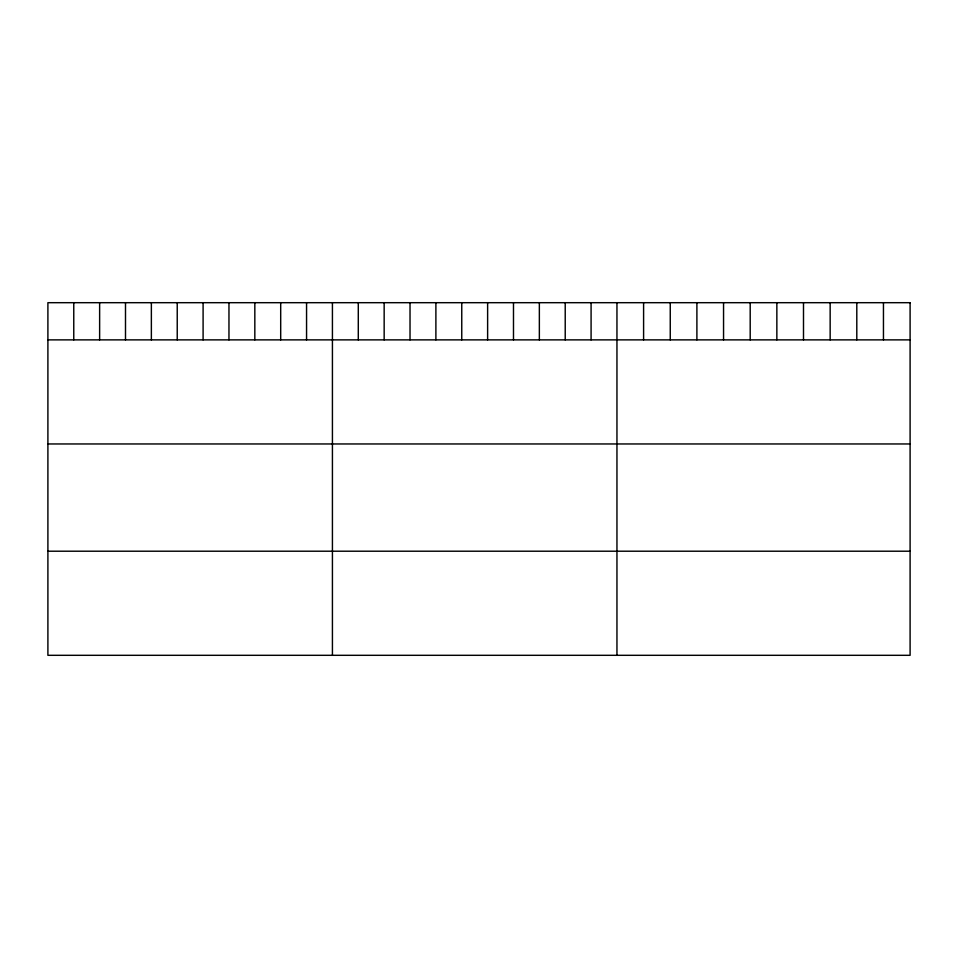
<?xml version="1.0" encoding="UTF-8"?>
<svg xmlns="http://www.w3.org/2000/svg" width="958" height="958" viewBox="0 0 958 958"><rect width="100%" height="100%" fill="white"/><g stroke="black" fill="none" stroke-linecap="round" stroke-linejoin="round"><path stroke-width="1.44" d="M47.9 339.874L910.1 339.874M47.9 443.961L910.1 443.961M47.9 551.209L910.1 551.209M883.456 302.692L883.456 339.874M856.799 302.692L856.799 339.874M830.155 302.692L830.155 339.874M803.499 302.692L803.499 339.874M776.854 302.692L776.854 339.874M750.198 302.692L750.198 339.874M723.553 302.692L723.553 339.874M696.897 302.692L696.897 339.874M670.253 302.692L670.253 339.874M643.596 302.692L643.596 339.874M616.952 302.692L616.952 655.308M591.086 302.692L591.086 339.874M565.22 302.692L565.22 339.874M539.354 302.692L539.354 339.874M513.488 302.692L513.488 339.874M487.622 302.692L487.622 339.874M461.756 302.692L461.756 339.874M435.89 302.692L435.89 339.874M410.024 302.692L410.024 339.874M384.158 302.692L384.158 339.874M358.292 302.692L358.292 339.874M332.426 302.692L332.426 655.308M306.56 302.692L306.56 339.874M280.694 302.692L280.694 339.874M254.828 302.692L254.828 339.874M228.962 302.692L228.962 339.874M203.096 302.692L203.096 339.874M177.23 302.692L177.23 339.874M151.364 302.692L151.364 339.874M125.498 302.692L125.498 339.874M99.632 302.692L99.632 339.874M73.766 302.692L73.766 339.874M910.1 302.692L47.9 302.692L47.9 655.308L910.1 655.308L910.1 302.692"/></g></svg>
